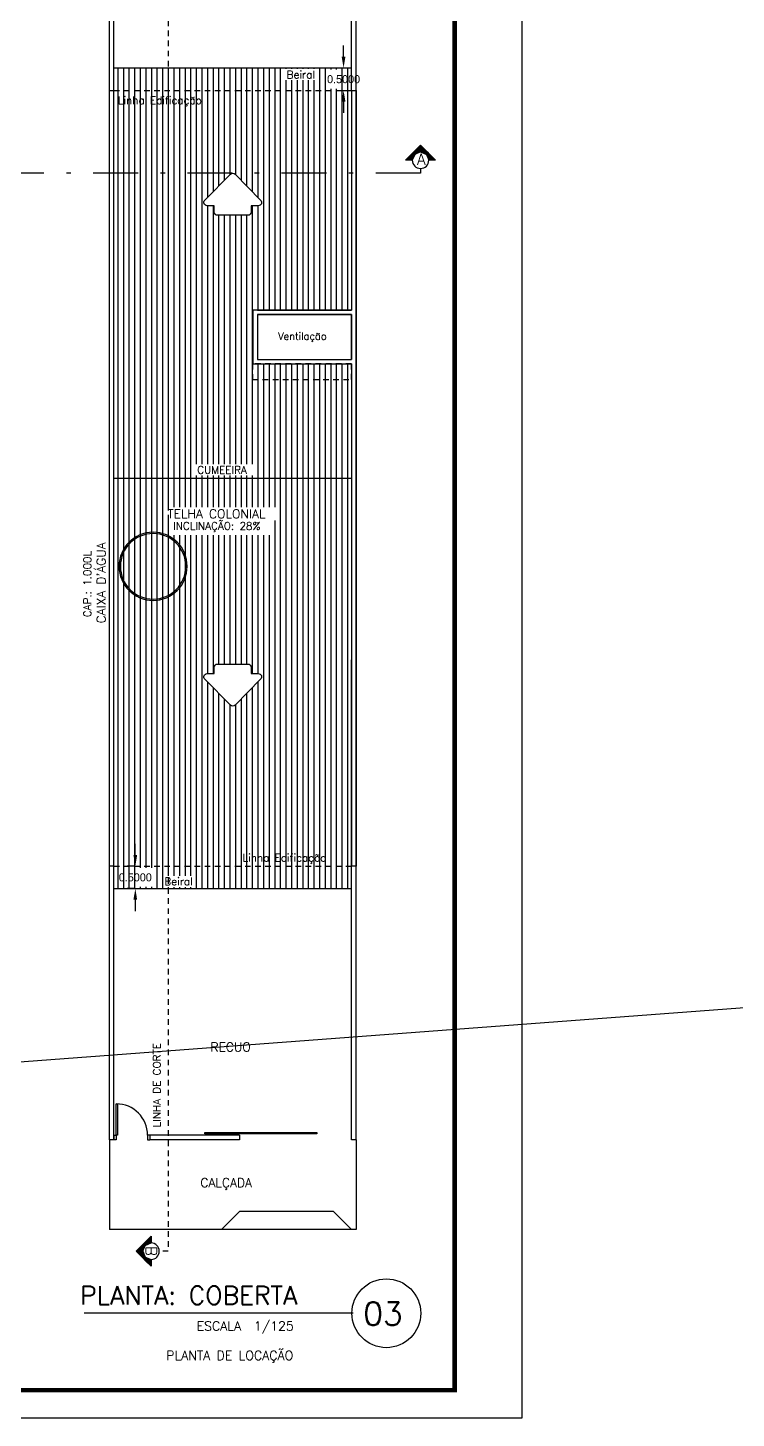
# Model space of a CAD drawing. Extents: x 1223 to 2114, y 507 to 973.
# Drawn here: x 1588.27 to 1604.08, y 606.01 to 637.01 of the extents above; entities that cross this region are included whole.
import ezdxf

# ---------------------------------------------------------------- set-up
doc = ezdxf.new("R2010")
doc.units = 0
doc.header["$MEASUREMENT"] = 0
doc.linetypes.add('DASHDOTX2', pattern=[2, 1, -0.5, 0, -0.5])
doc.linetypes.add('HIDDEN2', pattern=[0.1875, 0.125, -0.0625])
doc.layers.get('0').update_dxf_attribs({"linetype": 'CONTINUOUS'})
doc.layers.get('DEFPOINTS').update_dxf_attribs({"linetype": 'CONTINUOUS'})
for name, color, linetype in [('CAIXA_DAGUA', 4, 'CONTINUOUS'), ('DIVERSOS', 2, 'CONTINUOUS'), ('JANELAS', 8, 'CONTINUOUS'), ('JANELAS_INTERNO', 2, 'CONTINUOUS'), ('PAREDE', 2, 'CONTINUOUS'), ('PAREDES', 2, 'CONTINUOUS'), ('PROJECAO', 7, 'HIDDEN2'), ('REBAIXO', 8, 'CONTINUOUS')]:
    doc.layers.add(name, color=color, linetype=linetype)
doc.styles.add('PADRAO_TXT', font='romans.shx')
doc.styles.add('PADRAO_TXT2', font='romant', dxfattribs={"height": 0.6})
doc.styles.add('ROMANS', font='romans', dxfattribs={"height": 0.1})
doc.dimstyles.get("Standard").update_dxf_attribs({"dimtxt": 0.18, "dimasz": 0.18, "dimexe": 0.18, "dimexo": 0.0625, "dimgap": 0.09, "dimtad": 0, "dimtih": 1, "dimtoh": 1, "dimdec": 4, "dimzin": 0, "dimdsep": 46, "dimtxsty": 'Standard', "dimcen": 0.09, "dimadec": 0, "dimazin": 0, "dimtfac": 1, "dimtdec": 4, "dimtofl": 0, "dimtmove": 0, "dimatfit": 3, "dimfxl": 0, "dimtolj": 1, "dimtzin": 0, "dimarcsym": 0})

# ---------------------------------------------------------------- blocks, each defined once
blk = doc.blocks.new('*D535')
at = {"layer": 'DEFPOINTS', "color": 0, "transparency": 16777216}
for p in [(1595.165, 636.115), (1595.318, 636.115), (1595.165, 635.615)]:
    blk.add_point(p, dxfattribs=at)
at = {"layer": 'PAREDE', "color": 7, "lineweight": -2, "transparency": 16777216}
for p, q in [((1595.318, 636.365), (1595.318, 636.615)), ((1595.318, 635.365), (1595.318, 635.115))]:
    blk.add_line(p, q, dxfattribs=at)
at = {"layer": 'PAREDE', "color": 0, "lineweight": -2, "transparency": 16777216}
for p, q in [((1595.228, 636.115), (1595.498, 636.115)), ((1595.228, 635.615), (1595.498, 635.615))]:
    blk.add_line(p, q, dxfattribs=at)
at = {"layer": 'PAREDE', "color": 7, "transparency": 16777216}
for points in [[(1595.276, 636.365), (1595.359, 636.365), (1595.318, 636.115)], [(1595.276, 635.365), (1595.359, 635.365), (1595.318, 635.615)]]:
    blk.add_solid(points, dxfattribs=at)
at = {"layer": 'PAREDE', "color": 0, "transparency": 16777216, "insert": (1595.318, 635.865), "char_height": 0.18, "attachment_point": 5}
blk.add_mtext('\\A1;0.5000', dxfattribs=at)
blk = doc.blocks.new('SETA1')
at = {"layer": 'DIVERSOS'}
blk.add_lwpolyline([(-0.225, 0), (0.225, 0, 0.414214), (0.275, 0.05), (0.275, 0.142), (0.379, 0.142, 0.668179), (0.415, 0.227), (0.035, 0.61, 0.414214), (-0.035, 0.61), (-0.415, 0.227, 0.668179), (-0.379, 0.142), (-0.275, 0.142), (-0.275, 0.05, 0.414214)], format="xyb", close=True, dxfattribs=at)
blk = doc.blocks.new('*X201')
at = {"color": 0}
for p, q in [((1590.288, 635.615), (1590.288, 636.115)), ((1590.413, 635.615), (1590.413, 636.115)), ((1590.538, 635.615), (1590.538, 636.115)), ((1590.663, 635.615), (1590.663, 636.115)), ((1590.788, 635.615), (1590.788, 636.115)), ((1590.913, 635.615), (1590.913, 636.115)), ((1591.038, 635.615), (1591.038, 636.115)), ((1591.163, 635.615), (1591.163, 636.115)), ((1591.288, 635.615), (1591.288, 636.115)), ((1591.413, 635.615), (1591.413, 636.115)), ((1591.538, 635.615), (1591.538, 636.115)), ((1591.663, 635.615), (1591.663, 636.115)), ((1591.788, 635.615), (1591.788, 636.115)), ((1591.913, 635.615), (1591.913, 636.115)), ((1592.038, 635.615), (1592.038, 636.115)), ((1592.163, 635.615), (1592.163, 636.115)), ((1592.288, 635.615), (1592.288, 636.115)), ((1592.413, 635.615), (1592.413, 636.115)), ((1592.538, 635.615), (1592.538, 636.115)), ((1592.663, 635.615), (1592.663, 636.115)), ((1592.788, 635.615), (1592.788, 636.115)), ((1592.913, 635.615), (1592.913, 636.115)), ((1593.038, 635.615), (1593.038, 636.115)), ((1593.163, 635.615), (1593.163, 636.115)), ((1593.288, 635.615), (1593.288, 636.115)), ((1593.413, 635.615), (1593.413, 636.115)), ((1593.538, 635.615), (1593.538, 636.115)), ((1593.663, 635.615), (1593.663, 636.115)), ((1593.788, 635.615), (1593.788, 636.115)), ((1593.913, 635.615), (1593.913, 636.115)), ((1594.038, 636.095), (1594.038, 636.115)), ((1594.163, 636.095), (1594.163, 636.115)), ((1594.288, 636.095), (1594.288, 636.115)), ((1594.413, 636.095), (1594.413, 636.115)), ((1594.538, 636.095), (1594.538, 636.115)), ((1594.663, 636.095), (1594.663, 636.115)), ((1594.788, 635.615), (1594.788, 636.115)), ((1594.913, 635.615), (1594.913, 636.115)), ((1595.038, 636.079), (1595.038, 636.115)), ((1595.163, 636.079), (1595.163, 636.115)), ((1595.288, 635.615), (1595.288, 636.115)), ((1595.413, 635.615), (1595.413, 636.115)), ((1594.038, 635.615), (1594.038, 635.84)), ((1594.163, 635.615), (1594.163, 635.84)), ((1594.288, 635.615), (1594.288, 635.84)), ((1594.413, 635.615), (1594.413, 635.84)), ((1594.538, 635.615), (1594.538, 635.84)), ((1594.663, 635.615), (1594.663, 635.84)), ((1595.038, 635.615), (1595.038, 635.652)), ((1595.163, 635.615), (1595.163, 635.652)), ((1590.288, 626.965), (1590.288, 635.615)), ((1590.413, 626.965), (1590.413, 635.615)), ((1590.538, 626.965), (1590.538, 635.615)), ((1590.663, 626.965), (1590.663, 635.615)), ((1590.788, 626.965), (1590.788, 635.615)), ((1590.913, 626.965), (1590.913, 635.615)), ((1591.038, 626.965), (1591.038, 635.615)), ((1591.163, 626.965), (1591.163, 635.615)), ((1591.288, 626.965), (1591.288, 635.615)), ((1591.413, 626.965), (1591.413, 635.615)), ((1591.538, 626.965), (1591.538, 635.615)), ((1591.663, 626.965), (1591.663, 635.615)), ((1591.788, 626.965), (1591.788, 635.615)), ((1591.913, 626.965), (1591.913, 635.615)), ((1592.038, 627.279), (1592.038, 635.615)), ((1592.163, 627.279), (1592.163, 635.615)), ((1592.288, 633.236), (1592.288, 635.615)), ((1592.413, 633.362), (1592.413, 635.615)), ((1592.538, 633.488), (1592.538, 635.615)), ((1592.663, 633.614), (1592.663, 635.615)), ((1592.788, 633.741), (1592.788, 635.615)), ((1592.913, 633.73), (1592.913, 635.615)), ((1593.038, 633.604), (1593.038, 635.615)), ((1593.163, 633.478), (1593.163, 635.615)), ((1593.288, 633.352), (1593.288, 635.615)), ((1593.413, 633.226), (1593.413, 635.615)), ((1593.538, 630.715), (1593.538, 635.615)), ((1593.663, 630.715), (1593.663, 635.615)), ((1593.788, 630.715), (1593.788, 635.615)), ((1593.913, 630.715), (1593.913, 635.615)), ((1594.038, 630.715), (1594.038, 635.615)), ((1594.163, 630.715), (1594.163, 635.615)), ((1594.288, 630.715), (1594.288, 635.615)), ((1594.413, 630.715), (1594.413, 635.615)), ((1594.538, 630.715), (1594.538, 635.615)), ((1594.663, 630.715), (1594.663, 635.615)), ((1594.788, 630.715), (1594.788, 635.615)), ((1594.913, 630.715), (1594.913, 635.615)), ((1595.038, 630.715), (1595.038, 635.615)), ((1595.163, 630.715), (1595.163, 635.615)), ((1595.288, 630.715), (1595.288, 635.615)), ((1595.413, 630.715), (1595.413, 635.615)), ((1592.288, 627.279), (1592.288, 633.043)), ((1592.413, 627.279), (1592.413, 633.043)), ((1592.538, 627.279), (1592.538, 632.83)), ((1592.663, 627.279), (1592.663, 632.83)), ((1592.788, 627.279), (1592.788, 632.83)), ((1592.913, 627.279), (1592.913, 632.83)), ((1593.038, 627.279), (1593.038, 632.83)), ((1593.163, 627.279), (1593.163, 632.83)), ((1593.288, 627.279), (1593.288, 633.043)), ((1593.413, 630.715), (1593.413, 633.043)), ((1593.413, 626.965), (1593.413, 629.515)), ((1593.538, 626.965), (1593.538, 629.515)), ((1593.663, 626.965), (1593.663, 629.515)), ((1593.788, 626.965), (1593.788, 629.515)), ((1593.913, 626.965), (1593.913, 629.515)), ((1594.038, 626.965), (1594.038, 629.515)), ((1594.163, 626.965), (1594.163, 629.515)), ((1594.288, 626.965), (1594.288, 629.515)), ((1594.413, 626.965), (1594.413, 629.515)), ((1594.538, 626.965), (1594.538, 629.515)), ((1594.663, 626.965), (1594.663, 629.515)), ((1594.788, 626.965), (1594.788, 629.515)), ((1594.913, 626.965), (1594.913, 629.515)), ((1595.038, 626.965), (1595.038, 629.515)), ((1595.163, 626.965), (1595.163, 629.515)), ((1595.288, 626.965), (1595.288, 629.515)), ((1595.413, 626.965), (1595.413, 629.515)), ((1590.288, 618.315), (1590.288, 626.965)), ((1590.413, 618.315), (1590.413, 626.965)), ((1590.538, 618.315), (1590.538, 626.965)), ((1590.663, 618.315), (1590.663, 626.965)), ((1590.788, 618.315), (1590.788, 626.965)), ((1590.913, 618.315), (1590.913, 626.965)), ((1591.038, 618.315), (1591.038, 626.965)), ((1591.163, 618.315), (1591.163, 626.965)), ((1591.288, 618.315), (1591.288, 626.965)), ((1591.413, 626.323), (1591.413, 626.965)), ((1591.538, 626.323), (1591.538, 626.965)), ((1591.663, 626.323), (1591.663, 626.965)), ((1591.788, 626.323), (1591.788, 626.965)), ((1591.913, 626.323), (1591.913, 626.965)), ((1592.038, 626.965), (1592.038, 627.024)), ((1592.038, 626.323), (1592.038, 626.965)), ((1592.163, 626.965), (1592.163, 627.024)), ((1592.163, 626.323), (1592.163, 626.965)), ((1592.288, 626.965), (1592.288, 627.024)), ((1592.288, 626.323), (1592.288, 626.965)), ((1592.413, 626.965), (1592.413, 627.024)), ((1592.413, 626.323), (1592.413, 626.965)), ((1592.538, 626.965), (1592.538, 627.024)), ((1592.538, 626.323), (1592.538, 626.965)), ((1592.663, 626.965), (1592.663, 627.024)), ((1592.663, 626.323), (1592.663, 626.965)), ((1592.788, 626.965), (1592.788, 627.024)), ((1592.788, 626.323), (1592.788, 626.965)), ((1592.913, 626.965), (1592.913, 627.024)), ((1592.913, 626.323), (1592.913, 626.965)), ((1593.038, 626.965), (1593.038, 627.024)), ((1593.038, 626.323), (1593.038, 626.965)), ((1593.163, 626.965), (1593.163, 627.024)), ((1593.163, 626.323), (1593.163, 626.965)), ((1593.288, 626.965), (1593.288, 627.024)), ((1593.288, 626.323), (1593.288, 626.965)), ((1593.413, 626.323), (1593.413, 626.965)), ((1593.538, 626.323), (1593.538, 626.965)), ((1593.663, 626.323), (1593.663, 626.965)), ((1593.788, 626.323), (1593.788, 626.965)), ((1593.913, 618.315), (1593.913, 626.965)), ((1594.038, 618.315), (1594.038, 626.965)), ((1594.163, 618.315), (1594.163, 626.965)), ((1594.288, 618.315), (1594.288, 626.965)), ((1594.413, 618.315), (1594.413, 626.965)), ((1594.538, 618.315), (1594.538, 626.965)), ((1594.663, 618.315), (1594.663, 626.965)), ((1594.788, 618.315), (1594.788, 626.965)), ((1594.913, 618.315), (1594.913, 626.965)), ((1595.038, 618.315), (1595.038, 626.965)), ((1595.163, 618.315), (1595.163, 626.965)), ((1595.288, 618.315), (1595.288, 626.965)), ((1595.413, 618.315), (1595.413, 626.965)), ((1591.413, 618.315), (1591.413, 626.023)), ((1593.788, 618.315), (1593.788, 626.023)), ((1591.538, 618.315), (1591.538, 625.696)), ((1591.663, 618.315), (1591.663, 625.696)), ((1591.788, 618.315), (1591.788, 625.696)), ((1591.913, 618.315), (1591.913, 625.696)), ((1592.038, 618.315), (1592.038, 625.696)), ((1592.163, 618.315), (1592.163, 625.696)), ((1592.288, 622.61), (1592.288, 625.696)), ((1592.413, 622.61), (1592.413, 625.696)), ((1592.538, 622.823), (1592.538, 625.696)), ((1592.663, 622.823), (1592.663, 625.696)), ((1592.788, 622.823), (1592.788, 625.696)), ((1592.913, 622.823), (1592.913, 625.696)), ((1593.038, 622.823), (1593.038, 625.696)), ((1593.163, 622.823), (1593.163, 625.696)), ((1593.288, 622.61), (1593.288, 625.696)), ((1593.413, 622.61), (1593.413, 625.696)), ((1593.538, 618.315), (1593.538, 625.696)), ((1593.663, 618.315), (1593.663, 625.696)), ((1592.288, 618.315), (1592.288, 622.417)), ((1592.413, 618.315), (1592.413, 622.291)), ((1593.288, 618.315), (1593.288, 622.301)), ((1593.413, 618.315), (1593.413, 622.427)), ((1592.538, 618.315), (1592.538, 622.164)), ((1592.663, 618.315), (1592.663, 622.038)), ((1593.038, 618.315), (1593.038, 622.049)), ((1593.163, 618.315), (1593.163, 622.175)), ((1592.788, 618.315), (1592.788, 621.912)), ((1592.913, 618.315), (1592.913, 621.923)), ((1590.288, 617.815), (1590.288, 618.315)), ((1590.413, 617.815), (1590.413, 618.315)), ((1590.538, 617.815), (1590.538, 618.315)), ((1590.663, 617.815), (1590.663, 618.315)), ((1590.788, 618.279), (1590.788, 618.315)), ((1590.913, 618.279), (1590.913, 618.315)), ((1591.038, 618.279), (1591.038, 618.315)), ((1591.163, 617.815), (1591.163, 618.315)), ((1591.288, 617.815), (1591.288, 618.315)), ((1591.413, 618.102), (1591.413, 618.315)), ((1591.538, 618.102), (1591.538, 618.315)), ((1591.663, 618.102), (1591.663, 618.315)), ((1591.788, 618.102), (1591.788, 618.315)), ((1591.913, 618.102), (1591.913, 618.315)), ((1592.038, 617.815), (1592.038, 618.315)), ((1592.163, 617.815), (1592.163, 618.315)), ((1592.288, 617.815), (1592.288, 618.315)), ((1592.413, 617.815), (1592.413, 618.315)), ((1592.538, 617.815), (1592.538, 618.315)), ((1592.663, 617.815), (1592.663, 618.315)), ((1592.788, 617.815), (1592.788, 618.315)), ((1592.913, 617.815), (1592.913, 618.315)), ((1593.038, 617.815), (1593.038, 618.315)), ((1593.163, 617.815), (1593.163, 618.315)), ((1593.288, 617.815), (1593.288, 618.315)), ((1593.413, 617.815), (1593.413, 618.315)), ((1593.538, 617.815), (1593.538, 618.315)), ((1593.663, 617.815), (1593.663, 618.315)), ((1593.788, 617.815), (1593.788, 618.315)), ((1593.913, 617.815), (1593.913, 618.315)), ((1594.038, 617.815), (1594.038, 618.315)), ((1594.163, 617.815), (1594.163, 618.315)), ((1594.288, 617.815), (1594.288, 618.315)), ((1594.413, 617.815), (1594.413, 618.315)), ((1594.538, 617.815), (1594.538, 618.315)), ((1594.663, 617.815), (1594.663, 618.315)), ((1594.788, 617.815), (1594.788, 618.315)), ((1594.913, 617.815), (1594.913, 618.315)), ((1595.038, 617.815), (1595.038, 618.315)), ((1595.163, 617.815), (1595.163, 618.315)), ((1595.288, 617.815), (1595.288, 618.315)), ((1595.413, 617.815), (1595.413, 618.315)), ((1590.788, 617.815), (1590.788, 617.852)), ((1590.913, 617.815), (1590.913, 617.852)), ((1591.038, 617.815), (1591.038, 617.852)), ((1591.413, 617.815), (1591.413, 617.847)), ((1591.538, 617.815), (1591.538, 617.847)), ((1591.663, 617.815), (1591.663, 617.847)), ((1591.788, 617.815), (1591.788, 617.847)), ((1591.913, 617.815), (1591.913, 617.847))]:
    blk.add_line(p, q, dxfattribs=at)
blk = doc.blocks.new('CXC1000')
at = {"layer": 'CAIXA_DAGUA'}
for radius in [0.76, 0.73]:
    blk.add_circle((0, 0), radius, dxfattribs=at)
blk = doc.blocks.new('*D537')
at = {"layer": 'DEFPOINTS', "color": 0, "transparency": 16777216}
for p in [(1590.702, 618.315), (1590.672, 617.815), (1590.702, 617.815)]:
    blk.add_point(p, dxfattribs=at)
at = {"layer": 'PAREDE', "color": 7, "lineweight": -2, "transparency": 16777216}
for p, q in [((1590.672, 618.565), (1590.672, 618.815)), ((1590.672, 617.565), (1590.672, 617.315))]:
    blk.add_line(p, q, dxfattribs=at)
at = {"layer": 'PAREDE', "color": 0, "lineweight": -2, "transparency": 16777216}
for p, q in [((1590.64, 618.315), (1590.492, 618.315)), ((1590.64, 617.815), (1590.492, 617.815))]:
    blk.add_line(p, q, dxfattribs=at)
at = {"layer": 'PAREDE', "color": 7, "transparency": 16777216}
for points in [[(1590.63, 618.565), (1590.713, 618.565), (1590.672, 618.315)], [(1590.63, 617.565), (1590.713, 617.565), (1590.672, 617.815)]]:
    blk.add_solid(points, dxfattribs=at)
at = {"layer": 'PAREDE', "color": 0, "transparency": 16777216, "insert": (1590.672, 618.065), "char_height": 0.18, "attachment_point": 5}
blk.add_mtext('\\A1;0.5000', dxfattribs=at)
blk = doc.blocks.new('*U13')
at = {"layer": 'DIVERSOS', "linetype": 'Continuous'}
for p, q in [((0, 0.334), (-0.15, 0.184)), ((0.15, 0.184), (0, 0.334)), ((-0.204, 0.13), (-0.334, 0)), ((-0.15, 0.184), (-0.204, 0.13)), ((-0.13, 0.13), (-0.184, 0)), ((0, 0.184), (-0.13, 0.13)), ((0, 0.184), (0.13, 0.13)), ((0.13, 0.13), (0.184, 0)), ((0.15, 0.184), (0.204, 0.13)), ((0.204, 0.13), (0.334, 0))]:
    blk.add_line(p, q, dxfattribs=at)
for points in [[(0, 0.334), (-0.15, 0.184), (0.15, 0.184)], [(-0.204, 0.13), (-0.334, 0), (-0.184, 0)], [(-0.15, 0.184), (-0.204, 0.13), (-0.13, 0.13)], [(0, 0.184), (0.13, 0.13), (0.204, 0.13)], [(0.13, 0.13), (0.184, 0), (0.334, 0)]]:
    blk.add_solid(points, dxfattribs=at)
at = {"layer": 'DIVERSOS', "linetype": 'Continuous', "extrusion": (0, 0, -1)}
for points in [[(0.204, 0.13), (0.13, 0.13), (0.184, 0)], [(0.15, 0.184), (0, 0.184), (0.13, 0.13)], [(0, 0.184), (-0.15, 0.184), (-0.204, 0.13)], [(-0.13, 0.13), (-0.204, 0.13), (-0.334, 0)]]:
    blk.add_solid(points, dxfattribs=at)
blk = doc.blocks.new('CORTE_B')
at = {"layer": 'DIVERSOS'}
for p, q in [((-0.334, 0), (0, 0.334)), ((0, 0.334), (0.334, 0)), ((-0.334, 0), (-0.184, 0)), ((0.184, 0), (0.334, 0))]:
    blk.add_line(p, q, dxfattribs=at)
blk.add_circle((0, 0), 0.184, dxfattribs=at)
at = {"layer": 'DIVERSOS', "linetype": 'Continuous'}
blk.add_blockref('*U13', (0, 0), dxfattribs=at)
at = {"layer": 'DIVERSOS', "style": 'PADRAO_TXT2'}
blk.add_text('B', height=0.25, dxfattribs=at).set_placement((-0.118, -0.131))
blk = doc.blocks.new('*U11')
at = {"layer": 'DIVERSOS', "linetype": 'Continuous'}
for p, q in [((0, 0.334), (-0.15, 0.184)), ((0.15, 0.184), (0, 0.334)), ((-0.204, 0.13), (-0.334, 0)), ((-0.15, 0.184), (-0.204, 0.13)), ((-0.13, 0.13), (-0.184, 0)), ((0, 0.184), (-0.13, 0.13)), ((0, 0.184), (0.13, 0.13)), ((0.13, 0.13), (0.184, 0)), ((0.15, 0.184), (0.204, 0.13)), ((0.204, 0.13), (0.334, 0))]:
    blk.add_line(p, q, dxfattribs=at)
for points in [[(0, 0.334), (-0.15, 0.184), (0.15, 0.184)], [(-0.204, 0.13), (-0.334, 0), (-0.184, 0)], [(-0.15, 0.184), (-0.204, 0.13), (-0.13, 0.13)], [(0, 0.184), (0.13, 0.13), (0.204, 0.13)], [(0.13, 0.13), (0.184, 0), (0.334, 0)]]:
    blk.add_solid(points, dxfattribs=at)
at = {"layer": 'DIVERSOS', "linetype": 'Continuous', "extrusion": (0, 0, -1)}
for points in [[(0.204, 0.13), (0.13, 0.13), (0.184, 0)], [(0.15, 0.184), (0, 0.184), (0.13, 0.13)], [(0, 0.184), (-0.15, 0.184), (-0.204, 0.13)], [(-0.13, 0.13), (-0.204, 0.13), (-0.334, 0)]]:
    blk.add_solid(points, dxfattribs=at)
blk = doc.blocks.new('CORTE_A')
at = {"layer": 'DIVERSOS'}
for p, q in [((-0.334, 0), (0, 0.334)), ((0, 0.334), (0.334, 0)), ((-0.334, 0), (-0.184, 0)), ((0.184, 0), (0.334, 0))]:
    blk.add_line(p, q, dxfattribs=at)
blk.add_circle((0, 0), 0.184, dxfattribs=at)
at = {"layer": 'DIVERSOS', "linetype": 'Continuous'}
blk.add_blockref('*U11', (0, 0), dxfattribs=at)
at = {"layer": 'DIVERSOS', "style": 'PADRAO_TXT2'}
blk.add_text('A', height=0.25, dxfattribs=at).set_placement((-0.112, -0.102))

msp = doc.modelspace()

# ---------------------------------------------------------------- linework, layer by layer
msp.add_lwpolyline([(1599.29431, 606.00545), (1573.04431, 606.00545), (1573.04431, 643.13045), (1599.29431, 643.13045)], close=True)
at = {"const_width": 0.1}
msp.add_lwpolyline([(1597.79431, 606.63045), (1573.66931, 606.63045), (1573.66931, 642.50545), (1597.79431, 642.50545)], close=True, dxfattribs=at)
at = {"layer": 'JANELAS'}
for p, q in [((1590.09502, 635.61547), (1590.09502, 641.66547)), ((1590.19502, 635.61547), (1590.19502, 641.55497)), ((1595.49502, 635.61547), (1595.49502, 641.02497)), ((1595.59502, 635.61547), (1595.59502, 641.11547)), ((1590.19502, 636.11547), (1595.49502, 636.11547)), ((1590.19502, 626.96547), (1595.49502, 626.96547)), ((1590.09502, 612.21547), (1590.09502, 610.21547)), ((1595.59502, 612.21547), (1595.59502, 610.21547)), ((1592.99502, 610.61547), (1592.59502, 610.21547)), ((1595.09502, 610.61547), (1592.99502, 610.61547)), ((1595.09502, 610.61547), (1595.49502, 610.21547)), ((1595.59502, 610.21547), (1590.09502, 610.21547)), ((1595.53339, 608.34568), (1589.52868, 608.34568))]:
    msp.add_line(p, q, dxfattribs=at)
msp.add_circle((1596.27186, 608.34568), 0.76764, dxfattribs=at)
at = {"layer": 'JANELAS_INTERNO'}
msp.add_line((1516.64871, 608.62187), (2113.74782, 653.18983), dxfattribs=at)
at = {"layer": 'PAREDE'}
for p, q in [((1590.09502, 618.31547), (1590.09502, 635.61547)), ((1590.09502, 618.31547), (1590.09502, 635.61547)), ((1590.09502, 635.61547), (1590.19502, 635.61547)), ((1590.19502, 618.31547), (1590.19502, 635.61547)), ((1595.49502, 635.61547), (1595.59502, 635.61547)), ((1595.49502, 635.61547), (1595.49502, 630.71547)), ((1595.59502, 635.61547), (1595.59502, 618.31547)), ((1595.59502, 618.31547), (1595.59502, 635.61547)), ((1593.39502, 630.71547), (1595.49502, 630.71547)), ((1593.39502, 630.61547), (1595.49502, 630.61547)), ((1595.49502, 630.61547), (1595.49502, 629.61547)), ((1595.49502, 629.51547), (1595.49502, 618.31547)), ((1595.49502, 618.31547), (1595.49502, 622.91547)), ((1590.19502, 618.31547), (1590.09502, 618.31547)), ((1595.59502, 618.31547), (1595.49502, 618.31547))]:
    msp.add_line(p, q, dxfattribs=at)
msp.add_lwpolyline([(1595.49502, 630.71547), (1593.29502, 630.71547), (1593.29502, 629.51547), (1595.49502, 629.51547)], dxfattribs=at)
msp.add_lwpolyline([(1595.49502, 630.61547), (1593.39502, 630.61547), (1593.39502, 629.61547), (1595.49502, 629.61547)], close=True, dxfattribs=at)
at = {"layer": 'PROJECAO'}
for p, q in [((1591.40741, 641.90027), (1591.40741, 609.72922)), ((1597.0342, 633.87497), (1597.0342, 633.77303)), ((1591.40741, 609.72922), (1591.20741, 609.72922))]:
    msp.add_line(p, q, dxfattribs=at)
at = {"layer": 'PROJECAO', "color": 3}
for p, q in [((1590.19502, 635.61547), (1595.49502, 635.61547)), ((1590.19502, 618.31547), (1595.59502, 618.31547))]:
    msp.add_line(p, q, dxfattribs=at)
at = {"layer": 'PROJECAO', "linetype": 'DASHDOTX2'}
msp.add_line((1597.0342, 633.77303), (1575.06626, 633.77303), dxfattribs=at)
at = {"layer": 'PROJECAO'}
msp.add_lwpolyline([(1595.49502, 629.51547), (1593.28767, 629.51547), (1593.28767, 629.16793), (1595.49502, 629.16793)], close=True, dxfattribs=at)
at = {"layer": 'REBAIXO'}
for p, q in [((1590.09502, 612.21547), (1590.09502, 618.31547)), ((1590.19502, 612.21547), (1590.19502, 618.31547)), ((1595.49502, 612.21547), (1595.49502, 618.31547)), ((1595.59502, 612.21547), (1595.59502, 618.31547)), ((1590.19502, 617.81547), (1595.49502, 617.81547)), ((1590.19502, 612.21547), (1590.09502, 612.21547)), ((1590.19502, 612.31547), (1590.19502, 612.21547)), ((1592.99502, 612.31547), (1590.99502, 612.31547)), ((1590.99502, 612.31547), (1590.99502, 612.21547)), ((1592.99502, 612.21547), (1590.99502, 612.21547)), ((1592.99502, 612.31547), (1592.99502, 612.21547)), ((1595.59502, 612.21547), (1595.49502, 612.21547))]:
    msp.add_line(p, q, dxfattribs=at)
for points in [[(1590.24502, 612.31547), (1590.24502, 613.01547), (1590.27502, 613.01547), (1590.27502, 612.31547)], [(1594.71933, 612.37547), (1594.71933, 612.34547), (1592.21933, 612.34547), (1592.21933, 612.37547)]]:
    msp.add_lwpolyline(points, close=True, dxfattribs=at)
for points in [[(1590.19502, 612.31547), (1590.24502, 612.31547), (1590.24502, 612.21547), (1590.19502, 612.21547)], [(1590.99502, 612.31547), (1590.94502, 612.31547), (1590.94502, 612.21547), (1590.99502, 612.21547)]]:
    msp.add_lwpolyline(points, dxfattribs=at)
msp.add_arc((1590.24502, 612.31547), 0.7, 0, 90, dxfattribs=at)

# ---------------------------------------------------------------- block references
at = {"layer": 'PAREDE', "xscale": -1.5, "yscale": 1.5, "zscale": 1.5}
msp.add_blockref('SETA1', (1592.84502, 632.82984), dxfattribs=at)
at = {"layer": 'PAREDE', "xscale": -1.5, "yscale": 1.5, "zscale": 1.5, "rotation": 180}
msp.add_blockref('SETA1', (1592.84502, 622.82297), dxfattribs=at)
at = {"layer": 'PAREDE', "xscale": -1, "rotation": 90}
msp.add_blockref('CORTE_B', (1591.02319, 609.72922), dxfattribs=at)
at = {"layer": 'REBAIXO', "linetype": 'Continuous'}
msp.add_blockref('*X201', (0, 0), dxfattribs=at)
at = {"layer": 'REBAIXO', "xscale": -1}
for name, p in [('CORTE_A', (1597.0342, 634.05919)), ('CXC1000', (1591.06877, 625.00178))]:
    msp.add_blockref(name, p, dxfattribs=at)

# ---------------------------------------------------------------- texts
at = {"layer": 'JANELAS'}
for s, height, style, p in [('Beiral', 0.17, 'PADRAO_TXT', (1594.04747, 635.88276)), ('Linha Edificação', 0.17, 'PADRAO_TXT', (1590.28321, 635.31052)), ('CUMEEIRA', 0.17, 'PADRAO_TXT', (1592.05268, 627.06667)), ('INCLINAÇÃO: 28%', 0.17, 'PADRAO_TXT', (1591.51595, 625.81783)), ('Linha Edificação', 0.17, 'PADRAO_TXT', (1593.06519, 618.4188)), ('Beiral', 0.17, 'PADRAO_TXT', (1591.32124, 617.88932)), (' ESCALA  1/125', 0.2047032, 'ROMANS', (1591.90017, 607.9587)), ('PLANTA DE LOCAÇÃO', 0.2047032, 'ROMANS', (1591.36172, 607.30232))]:
    msp.add_text(s, height=height, dxfattribs=dict(at, style=style)).set_placement(p)
at = {"layer": 'JANELAS', "style": 'PADRAO_TXT'}
for s, p in [('CAP.: 1.000L', (1589.68688, 623.86683)), ('LINHA DE CORTE', (1591.23714, 612.49132))]:
    msp.add_text(s, height=0.17, rotation=90, dxfattribs=at).set_placement(p)
at = {"layer": 'PAREDE'}
for s, height, style, p in [('Ventilação', 0.16, 'PADRAO_TXT', (1593.85771, 630.05516)), ('TELHA COLONIAL', 0.2, 'PADRAO_TXT', (1591.38883, 626.07283)), ('RECUO', 0.2, 'PADRAO_TXT', (1592.34756, 614.18251)), ('CALÇADA', 0.2, 'PADRAO_TXT', (1592.1243, 611.15746)), ('03', 0.511758, 'ROMANS', (1595.75873, 608.08005))]:
    msp.add_text(s, height=height, dxfattribs=dict(at, style=style)).set_placement(p)
at = {"layer": 'PAREDE', "style": 'PADRAO_TXT'}
msp.add_text("CAIXA D'ÁGUA", height=0.2, rotation=90, dxfattribs=at).set_placement((1590.00998, 623.72776))
at = {"layer": 'PAREDES', "style": 'ROMANS'}
msp.add_text('PLANTA: COBERTA', height=0.4094064, dxfattribs=at).set_placement((1589.44151, 608.54048))

# ---------------------------------------------------------------- dimensions: what is measured, and where the dimension line sits
at = {"layer": 'PAREDE'}
for base, p1, p2, picture, middle in [((1595.31771, 636.11547), (1595.16535, 635.61547), (1595.16535, 636.11547), '*D535', (1595.31771, 635.86547)), ((1590.67158, 617.81547), (1590.70205, 618.31547), (1590.70205, 617.81547), '*D537', (1590.67158, 618.06547))]:
    dim = msp.add_linear_dim(base=base, p1=p1, p2=p2, angle=90, dimstyle='Standard', override={"dimasz": 0.25, "dimlfac": 1, "dimclrd": 7}, dxfattribs=at)
    dim.commit()
    dim.dimension.update_dxf_attribs({"geometry": picture, "text_midpoint": middle})

doc.saveas('drawing.dxf')
